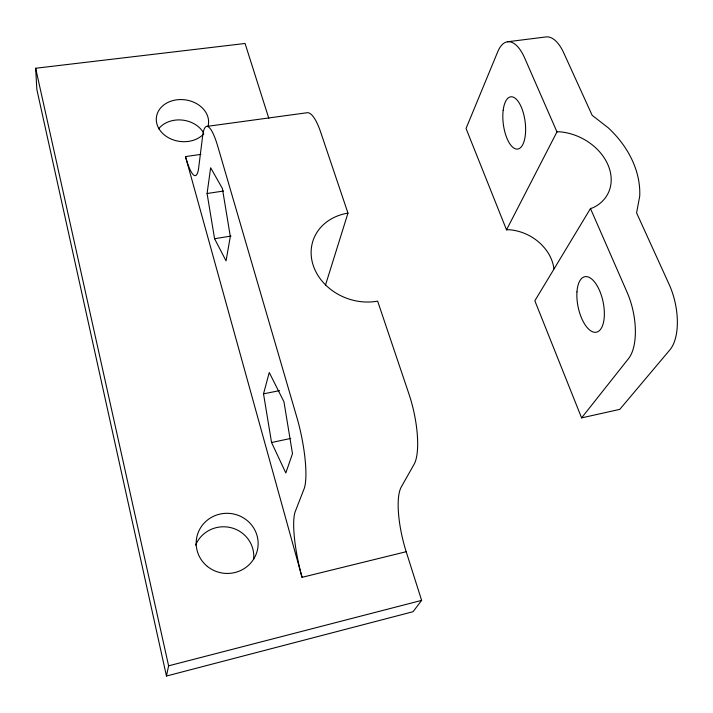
<?xml version="1.0" encoding="UTF-8"?>
<svg xmlns="http://www.w3.org/2000/svg" width="713" height="713" viewBox="0 0 713 713"><rect width="100%" height="100%" fill="white"/><g stroke="black" fill="none" stroke-linecap="round" stroke-linejoin="round"><path stroke-width="1.07" d="M207.082 193.517L210.647 167.742L222.385 188.482L230.317 236.475L226.057 260.869L214.577 238.73L207.082 193.517L223.588 191.013M206.922 126.397L307.33 112.699A47.521 12.772 81.5 0 1 320.69 132.208L347.971 213.125A51.924 43.876 19.2 0 0 313.319 265.682A51.924 43.876 19.2 0 0 377.64 301.136L409.039 394.271A52.842 15.588 78 0 1 414.128 464.208L401.259 487.024A53.386 15.205 76.5 0 0 406.196 551.719L421.624 600.391L413.059 611.709L166.459 676.031L168.607 665.826L35.65 68.252L245.076 43.475L268.792 118.269M263.516 393.843L269.256 372.507L283.952 401.767L292.49 453.673L285.815 472.977L271.555 442.515L263.516 393.843L279.576 390.626M325.484 285.129L347.971 213.125M506.524 229.853L556.969 131.887L524.741 58.172A44.438 18.538 83.2 0 0 497.719 51.808L466.044 128.483L506.524 229.853L508.966 229.729A43.136 35.356 27.8 0 1 553.93 268.819M556.969 131.887L559.678 131.798A48.475 37.62 26.8 0 1 607.868 164.596A48.475 37.62 26.8 0 1 592.975 207.75L590.471 208.526L534.848 300.797L581.594 417.88L619.784 409.369L669.872 349.887A48.172 23.698 77.5 0 0 669.097 284.309L636.584 212.893L639.713 196.253A99.134 77.521 26.2 0 0 608.251 127.823L592.173 115.337L563.831 53.083A44.019 19.581 83.5 0 0 545.712 36.969L507.389 41.782M581.594 417.88L628.563 358.577A48.68 22.477 77.8 0 0 627.146 292.419L590.471 208.526M168.607 665.826L421.624 600.391M200.897 154.382L185.496 156.584L302.054 577.325L406.196 551.719M271.555 442.515L290.761 438.433M214.577 238.73L231.039 236.056M166.459 676.031L36.844 89.464L35.65 68.252M195.594 545.133A30.204 29.447 2.6 0 1 230.896 527.665A30.204 29.447 2.6 0 1 253.632 559.357M158.616 128.839A25.677 20.704 7.5 0 1 181.262 119.98A25.677 20.704 7.5 0 1 203.071 132.048M302.054 577.325A54.794 11.381 77.5 0 1 295.316 511.39L304.032 489.002A54.233 11.666 78.6 0 0 296.92 417.577L217.893 146.744A48.644 9.51 81.1 0 0 202.688 135.595L198.677 167.778A45.587 8.271 81.4 0 1 185.496 156.584M203.82 133.812A26.247 20.962 7.8 0 1 160.478 130.978A26.247 20.962 7.8 0 1 177.439 99.74A26.247 20.962 7.8 0 1 208.134 125.862M503.173 110.346A26.363 10.971 82.5 0 0 517.335 149.097A26.363 10.971 82.5 0 0 522.192 109.347A26.363 10.971 82.5 0 0 503.173 110.346M576.96 291.911A28.351 12.745 78.2 0 0 595.952 332.285A28.351 12.745 78.2 0 0 598.92 289.166A28.351 12.745 78.2 0 0 576.96 291.911M207.331 566.38A30.998 30.071 5.3 0 0 257.696 548.645A30.998 30.071 5.3 0 0 216.44 515.098A30.998 30.071 5.3 0 0 207.331 566.38"/></g></svg>
